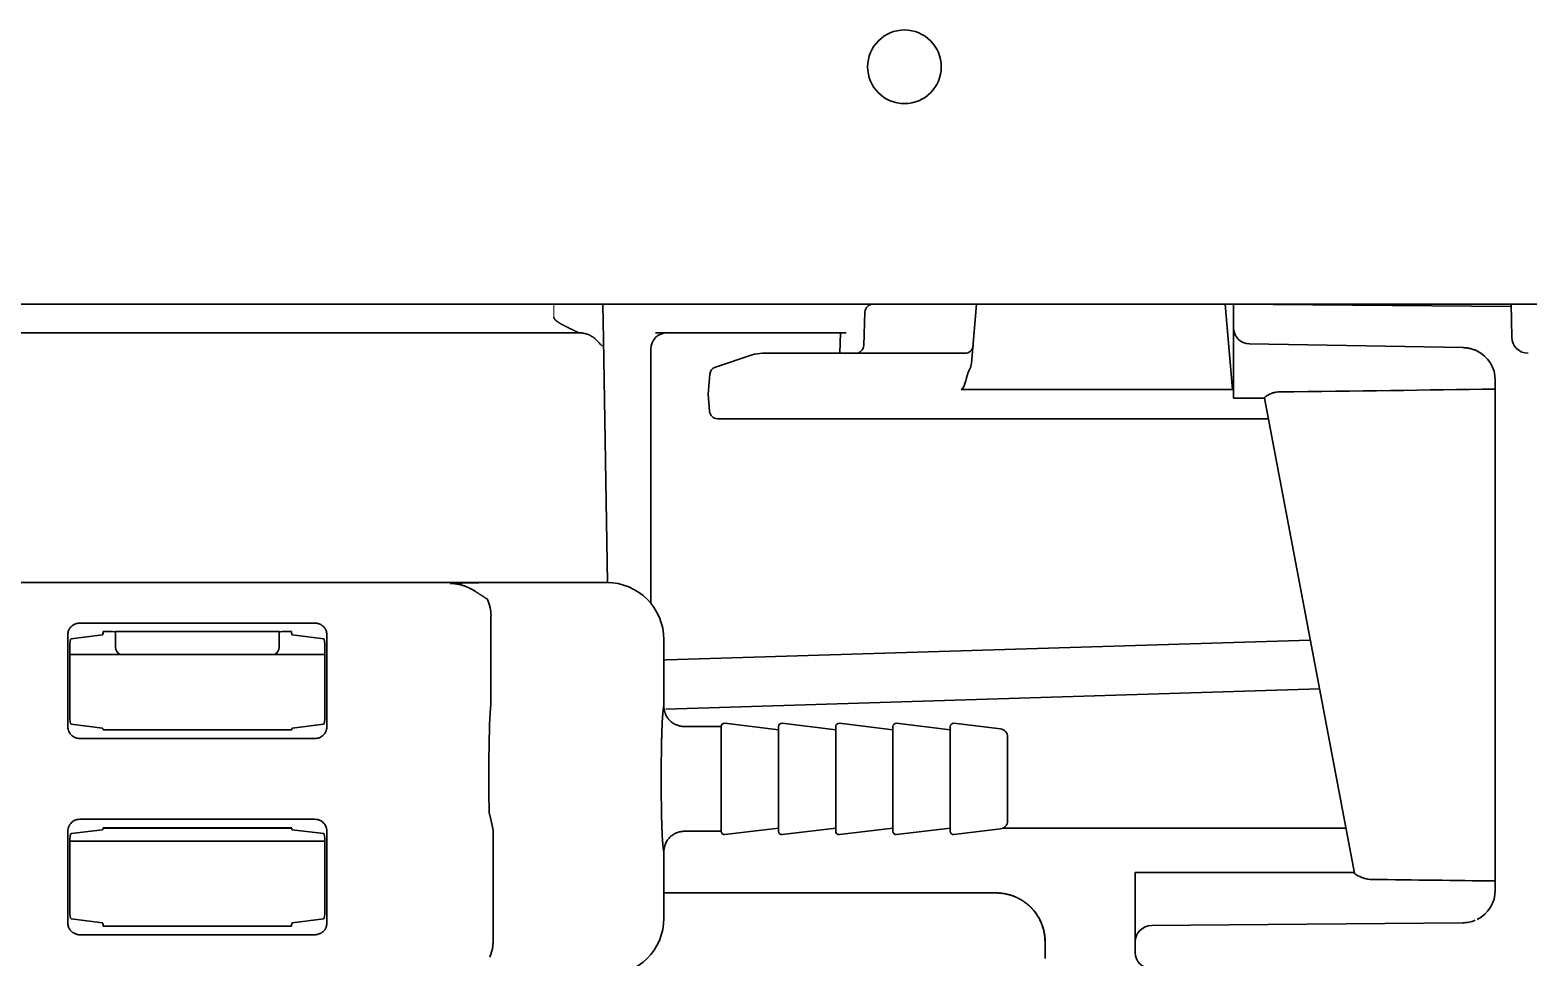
# Model space of a CAD drawing. Extents: x 5819 to 10669, y -850 to 3886.
# Drawn here: x 6519.1 to 6610.7, y 1330.9 to 1387.6 of the extents above; entities that cross this region are included whole.
import ezdxf

# ---------------------------------------------------------------- set-up
doc = ezdxf.new("R2010")
doc.units = 0
doc.header["$LTSCALE"] = 5
doc.layers.add('1', color=7, linetype='CONTINUOUS', true_color=0xffffff)

msp = doc.modelspace()

# ---------------------------------------------------------------- linework, layer by layer
at = {"layer": '1', "color": 7, "linetype": 'Continuous', "lineweight": 35}
for p, q in [((6475.072, 1370.826), (6656.718, 1370.826)), ((6554.177, 1368.69), (6554.14, 1370.809)), ((6570.09, 1368.309), (6570.161, 1370.344)), ((6576.985, 1370.826), (6576.671, 1367.229)), ((6592.617, 1365.611), (6592.16, 1370.826)), ((6592.673, 1370.826), (6609.645, 1370.678)), ((6592.673, 1370.583), (6592.673, 1370.826)), ((6592.673, 1369.397), (6592.673, 1370.583)), ((6596.001, 1370.826), (6596.169, 1370.796)), ((6609.643, 1370.826), (6609.678, 1368.809)), ((6592.673, 1365.076), (6592.673, 1369.363)), ((6552.696, 1369.076), (6507.793, 1369.076)), ((6554.177, 1368.69), (6554.436, 1353.826)), ((6557.369, 1369.076), (6564.631, 1369.076)), ((6565.311, 1369.076), (6566.225, 1369.076)), ((6566.225, 1369.076), (6569.003, 1369.076)), ((6568.667, 1369.076), (6568.623, 1367.826)), ((6593.655, 1368.397), (6606.713, 1368.17)), ((6557.073, 1368.076), (6557.073, 1352.556)), ((6563.265, 1367.723), (6561.019, 1366.975)), ((6563.897, 1367.826), (6568.573, 1367.826)), ((6568.573, 1367.826), (6576.265, 1367.826)), ((6560.573, 1365.326), (6560.679, 1366.544)), ((6608.673, 1335.001), (6608.673, 1366.17)), ((6560.573, 1365.326), (6560.664, 1364.283)), ((6592.617, 1365.611), (6576.031, 1365.611)), ((6592.673, 1365.076), (6594.572, 1365.076)), ((6600.061, 1336.06), (6594.569, 1365.092)), ((6568.573, 1363.826), (6561.162, 1363.826)), ((6594.808, 1363.826), (6568.573, 1363.826)), ((6513.872, 1353.826), (6554.375, 1353.826)), ((6536.528, 1351.349), (6522.217, 1351.349)), ((6547.312, 1351.767), (6547.312, 1347.04)), ((6521.464, 1350.646), (6521.464, 1345.006)), ((6523.58, 1350.621), (6521.653, 1350.382)), ((6523.619, 1350.826), (6523.622, 1350.826)), ((6523.915, 1350.826), (6523.622, 1350.826)), ((6524.373, 1349.876), (6524.373, 1350.826)), ((6524.373, 1350.826), (6534.373, 1350.826)), ((6534.373, 1350.826), (6534.373, 1349.876)), ((6535.124, 1350.826), (6534.831, 1350.826)), ((6535.124, 1350.826), (6535.126, 1350.826)), ((6537.093, 1350.382), (6535.166, 1350.621)), ((6537.282, 1345.006), (6537.282, 1350.646)), ((6557.873, 1346.276), (6557.873, 1350.328)), ((6558.042, 1349.098), (6597.365, 1350.304)), ((6521.584, 1349.882), (6521.584, 1345.671)), ((6521.584, 1349.426), (6537.162, 1349.426)), ((6537.162, 1345.671), (6537.162, 1349.882)), ((6557.873, 1349.078), (6558.042, 1349.098)), ((6558.001, 1346.096), (6597.931, 1347.32)), ((6547.312, 1347.04), (6547.312, 1346.566)), ((6521.653, 1345.171), (6523.58, 1344.931)), ((6535.134, 1344.824), (6523.612, 1344.824)), ((6535.166, 1344.931), (6537.093, 1345.171)), ((6561.373, 1345.026), (6559.124, 1345.026)), ((6561.373, 1345.026), (6561.373, 1338.626)), ((6564.873, 1344.826), (6561.597, 1345.225)), ((6564.873, 1338.626), (6564.873, 1345.026)), ((6568.373, 1344.826), (6565.097, 1345.225)), ((6568.373, 1338.626), (6568.373, 1345.026)), ((6571.873, 1344.826), (6568.597, 1345.225)), ((6571.873, 1338.626), (6571.873, 1345.026)), ((6575.373, 1344.826), (6572.097, 1345.225)), ((6575.373, 1338.626), (6575.373, 1345.026)), ((6578.433, 1344.88), (6575.597, 1345.225)), ((6522.19, 1344.293), (6536.556, 1344.293)), ((6578.873, 1341.826), (6578.873, 1344.383)), ((6578.873, 1339.269), (6578.873, 1341.826)), ((6536.556, 1339.36), (6522.19, 1339.36)), ((6521.464, 1338.646), (6521.464, 1333.006)), ((6523.58, 1338.721), (6521.653, 1338.482)), ((6535.133, 1338.826), (6523.609, 1338.826)), ((6523.613, 1338.829), (6535.134, 1338.829)), ((6537.093, 1338.482), (6535.166, 1338.721)), ((6537.282, 1333.006), (6537.282, 1338.646)), ((6547.448, 1338.673), (6547.448, 1331.992)), ((6559.124, 1338.626), (6561.373, 1338.626)), ((6561.597, 1338.428), (6564.873, 1338.826)), ((6565.097, 1338.428), (6568.373, 1338.826)), ((6568.597, 1338.428), (6571.873, 1338.826)), ((6572.097, 1338.428), (6575.373, 1338.826)), ((6575.597, 1338.428), (6578.433, 1338.773)), ((6599.537, 1338.826), (6578.605, 1338.826)), ((6521.584, 1338.026), (6537.162, 1338.026)), ((6521.584, 1337.982), (6521.584, 1333.771)), ((6537.162, 1333.771), (6537.162, 1337.982)), ((6557.873, 1333.324), (6557.873, 1337.376)), ((6586.673, 1336.111), (6586.673, 1331.87)), ((6600.058, 1336.111), (6586.673, 1336.111)), ((6557.873, 1334.861), (6578.181, 1334.861)), ((6521.653, 1333.271), (6523.58, 1333.031)), ((6523.622, 1332.826), (6523.619, 1332.826)), ((6523.622, 1332.826), (6523.915, 1332.826)), ((6534.373, 1332.826), (6524.373, 1332.826)), ((6534.831, 1332.826), (6535.124, 1332.826)), ((6535.126, 1332.826), (6535.124, 1332.826)), ((6535.166, 1333.031), (6537.093, 1333.271)), ((6587.664, 1332.87), (6606.684, 1333.036)), ((6522.217, 1332.303), (6536.528, 1332.303)), ((6581.173, 1331.861), (6581.173, 1330.861)), ((6586.673, 1331.228), (6586.673, 1331.87))]:
    msp.add_line(p, q, dxfattribs=at)
at = {"layer": '1', "color": 51, "linetype": 'Continuous', "lineweight": 13}
for p, q in [((6551.143, 1370.826), (6551.143, 1370.774)), ((6551.143, 1370.774), (6551.156, 1370.024)), ((6594.693, 1370.826), (6594.695, 1370.808))]:
    msp.add_line(p, q, dxfattribs=at)
at = {"layer": '1', "color": 7, "linetype": 'Continuous', "lineweight": 35}
for centre, radius, start, end in [((6572.573, 1385.326), 2.25, 0, 180), ((6572.573, 1385.326), 2.25, 180, 0), ((6570.66, 1370.326), 0.5, 90, 178), ((6593.673, 1369.397), 1, 180, 269), ((6558.073, 1368.076), 1, 90, 180), ((6610.678, 1368.826), 1, 181, 270), ((6563.897, 1365.826), 2, 90, 108.43495), ((6569.59, 1368.326), 0.5, 270, 358), ((6576.265, 1368.326), 0.5, 270, 355), ((6606.673, 1366.17), 2, 0, 63.93812), ((6561.178, 1366.501), 0.5, 108.43495, 175), ((6561.162, 1364.326), 0.5, 185, 270), ((6561.573, 1345.026), 0.2, 83.06354, 180), ((6565.073, 1345.026), 0.2, 83.06354, 180), ((6568.573, 1345.026), 0.2, 83.06354, 180), ((6572.073, 1345.026), 0.2, 83.06354, 180), ((6575.573, 1345.026), 0.2, 83.06354, 180), ((6578.373, 1344.383), 0.5, 0, 83.06354), ((6578.373, 1339.269), 0.5, 276.93646, 0), ((6561.573, 1338.626), 0.2, 180, 276.93646), ((6565.073, 1338.626), 0.2, 180, 276.93646), ((6568.573, 1338.626), 0.2, 180, 276.93646), ((6572.073, 1338.626), 0.2, 180, 276.93646), ((6575.573, 1338.626), 0.2, 180, 276.93646), ((6606.673, 1335.036), 2, 296.55917, 0), ((6587.673, 1331.87), 1, 90.5, 180), ((6606.673, 1335.036), 2, 270.33089, 292.87334), ((6587.673, 1331.228), 1, 180, 269)]:
    msp.add_arc(centre, radius, start, end, dxfattribs=at)
for centre, major_axis, ratio, start_param, end_param in [((6576.386, 1369.712), (0.36, 4.1), 0.121482, 3.152266, 3.833542), ((6521.263, 1367.326), (-131.19, 0.007), 0.017151, 2.172269, 2.300015), ((6554.371, 1350.324), (2.478, 2.478), 0.998783, 5.498396, 7.067974), ((6544.811, 1351.764), (1.77, 1.77), 0.998783, 5.498396, 5.931656), ((6521.654, 1349.882), (0, 0.5), 0.140541, 0.017453, 1.570796), ((6523.579, 1350.921), (0, 0.3), 0.140541, 3.159046, 4.390211), ((6523.915, 1350.809), (0.5, 0), 0.034921, 0.411993, 1.570796), ((6534.831, 1350.809), (-0.5, 0), 0.034921, -1.570796, -0.411993), ((6535.166, 1350.921), (0, 0.3), 0.140541, 1.892975, 3.124139), ((6537.092, 1349.882), (0, 0.5), 0.140541, 4.712389, 6.265732), ((6524.875, 1349.876), (-0.502, 0), 0.996195, 0, 1.119749), ((6533.871, 1349.876), (0.502, 0), 0.996195, -1.119749, 0), ((6547.373, 1341.826), (0, 5), 0.038413, 0.323811, 1.994895), ((6521.654, 1345.671), (0, 0.5), 0.140541, 1.570796, 3.124139), ((6537.092, 1345.671), (0, 0.5), 0.140541, 3.159046, 4.712389), ((6557.874, 1341.826), (0, 4.45), 0.034921, 0.009806, 0.126024), ((6523.579, 1344.631), (0, 0.3), 0.140541, -0.872368, -0.017453), ((6535.166, 1344.631), (0, 0.3), 0.140541, 0.017453, 0.872366), ((6521.654, 1337.982), (0, 0.5), 0.140541, 0.017453, 1.570796), ((6523.579, 1339.021), (0, 0.3), 0.140541, 3.159046, 4.012739), ((6535.166, 1339.021), (0, 0.3), 0.140541, 2.274072, 3.124139), ((6537.092, 1337.982), (0, 0.5), 0.140541, 4.712389, 6.265732), ((6557.874, 1341.826), (0, 4.45), 0.034921, 3.015567, 3.131792), ((6527.601, 1333.826), (-131.19, 0.007), 0.017151, 4.046225, 4.117408), ((6521.654, 1333.771), (0, 0.5), 0.140541, 1.570796, 3.124139), ((6537.092, 1333.771), (0, 0.5), 0.140541, 3.159046, 4.712389), ((6523.579, 1332.731), (0, 0.3), 0.140541, -1.248618, -0.017453), ((6523.915, 1332.844), (0.5, 0), 0.034921, 4.712389, 5.871192), ((6534.831, 1332.844), (0.5, 0), 0.034921, 3.553586, 4.712389), ((6535.166, 1332.731), (0, 0.3), 0.140541, 0.017453, 1.248618), ((6554.371, 1333.328), (-2.478, 2.478), 0.998783, 2.356803, 3.926382)]:
    msp.add_ellipse(centre, major_axis=major_axis, ratio=ratio, start_param=start_param, end_param=end_param, dxfattribs=at)
for points, degree, knots in [([(6551.156, 1370.024), (6551.156, 1370.02), (6551.157, 1370.013), (6551.158, 1370.003), (6551.161, 1369.992), (6551.164, 1369.981), (6551.168, 1369.969), (6551.173, 1369.958), (6551.179, 1369.945), (6551.187, 1369.932), (6551.195, 1369.919), (6551.206, 1369.905), (6551.218, 1369.89), (6551.231, 1369.874), (6551.246, 1369.859), (6551.263, 1369.843), (6551.281, 1369.827), (6551.3, 1369.81), (6551.321, 1369.794), (6551.344, 1369.776), (6551.368, 1369.759), (6551.394, 1369.741), (6551.422, 1369.723), (6551.452, 1369.704), (6551.483, 1369.684), (6551.516, 1369.665), (6551.551, 1369.644), (6551.587, 1369.624), (6551.625, 1369.603), (6551.664, 1369.581), (6551.705, 1369.559), (6551.746, 1369.537), (6551.789, 1369.514), (6551.833, 1369.491), (6551.878, 1369.468), (6551.923, 1369.445), (6551.969, 1369.422), (6552.015, 1369.398), (6552.062, 1369.375), (6552.108, 1369.351), (6552.155, 1369.328), (6552.201, 1369.305), (6552.247, 1369.282), (6552.293, 1369.26), (6552.337, 1369.238), (6552.378, 1369.218), (6552.416, 1369.2), (6552.45, 1369.184), (6552.481, 1369.169), (6552.51, 1369.156), (6552.536, 1369.144), (6552.559, 1369.134), (6552.58, 1369.124), (6552.598, 1369.116), (6552.615, 1369.109), (6552.63, 1369.103), (6552.643, 1369.097), (6552.654, 1369.093), (6552.664, 1369.089), (6552.672, 1369.085), (6552.679, 1369.083), (6552.684, 1369.08), (6552.689, 1369.079), (6552.692, 1369.078), (6552.694, 1369.077), (6552.696, 1369.076), (6552.696, 1369.076), (6552.696, 1369.076)], 3, [0, 0, 0, 0, 0.015396, 0.030793, 0.046189, 0.061585, 0.076982, 0.092378, 0.107775, 0.123171, 0.138567, 0.153964, 0.16936, 0.184756, 0.200153, 0.215549, 0.230945, 0.246342, 0.261738, 0.277134, 0.292531, 0.307927, 0.323324, 0.33872, 0.354116, 0.369513, 0.384909, 0.400305, 0.415702, 0.431098, 0.446494, 0.461891, 0.477287, 0.492683, 0.50808, 0.523476, 0.538873, 0.554269, 0.569665, 0.585062, 0.600458, 0.615854, 0.631251, 0.646647, 0.662043, 0.67744, 0.692836, 0.708232, 0.723629, 0.739025, 0.754422, 0.769818, 0.785214, 0.800611, 0.816007, 0.831403, 0.8468, 0.862196, 0.877592, 0.892989, 0.908385, 0.923781, 0.939178, 0.954574, 0.969971, 0.985367, 1, 1, 1, 1]), ([(6592.673, 1369.363), (6592.673, 1369.368), (6592.673, 1369.379), (6592.673, 1369.392), (6592.673, 1369.397), (6592.673, 1369.397)], 3, [0, 0, 0, 0, 0.351106, 0.702212, 1, 1, 1, 1]), ([(6592.673, 1369.363), (6592.673, 1369.336), (6592.674, 1369.306), (6592.682, 1369.243), (6592.687, 1369.21), (6592.7, 1369.156), (6592.705, 1369.138), (6592.716, 1369.1), (6592.723, 1369.08), (6592.745, 1369.021), (6592.762, 1368.98), (6592.784, 1368.939)], 3, [0, 0, 0, 0, 0.25, 0.25, 0.5, 0.5, 0.625, 0.625, 0.75, 0.75, 1, 1, 1, 1]), ([(6553.6, 1368.773), (6553.672, 1368.713), (6553.803, 1368.598), (6553.982, 1368.38), (6554.062, 1368.295), (6554.1, 1368.299), (6554.104, 1368.301)], 3, [0, 0, 0, 0, 0.200807, 0.419691, 0.93129, 1, 1, 1, 1]), ([(6564.631, 1369.076), (6564.689, 1369.076), (6564.806, 1369.076), (6564.921, 1369.076), (6565.007, 1369.076), (6565.036, 1369.076), (6565.092, 1369.076), (6565.12, 1369.076), (6565.204, 1369.076), (6565.258, 1369.076), (6565.311, 1369.076)], 3, [0, 0, 0, 0, 0.25, 0.5, 0.5, 0.625, 0.625, 0.75, 0.75, 1, 1, 1, 1]), ([(6606.713, 1368.17), (6606.792, 1368.168), (6606.87, 1368.162), (6606.983, 1368.147), (6607.02, 1368.14), (6607.075, 1368.13), (6607.093, 1368.126), (6607.13, 1368.118), (6607.148, 1368.113), (6607.237, 1368.091), (6607.304, 1368.069), (6607.432, 1368.022), (6607.493, 1367.995), (6607.552, 1367.967)], 3, [0, 0, 0, 0, 0.25, 0.25, 0.375, 0.375, 0.4375, 0.4375, 0.5, 0.5, 0.75, 0.75, 1, 1, 1, 1]), ([(6576.671, 1367.229), (6576.665, 1367.166), (6576.653, 1367.106), (6576.626, 1367.017), (6576.616, 1366.987), (6576.594, 1366.929), (6576.582, 1366.901), (6576.557, 1366.844), (6576.544, 1366.815), (6576.517, 1366.759), (6576.504, 1366.731), (6576.478, 1366.674), (6576.466, 1366.645), (6576.443, 1366.587), (6576.434, 1366.557), (6576.426, 1366.527)], 3, [0, 0, 0, 0, 0.25, 0.25, 0.375, 0.375, 0.5, 0.5, 0.625, 0.625, 0.75, 0.75, 0.875, 0.875, 1, 1, 1, 1]), ([(6595.498, 1365.467), (6595.431, 1365.466), (6595.367, 1365.461), (6595.272, 1365.447), (6595.24, 1365.442), (6595.179, 1365.429), (6595.119, 1365.414), (6595.063, 1365.396), (6595.022, 1365.382), (6595.009, 1365.378), (6594.982, 1365.368), (6594.97, 1365.363), (6594.906, 1365.337), (6594.86, 1365.315), (6594.798, 1365.283), (6594.779, 1365.272), (6594.742, 1365.25), (6594.725, 1365.239), (6594.677, 1365.208), (6594.651, 1365.189), (6594.619, 1365.162), (6594.609, 1365.153), (6594.593, 1365.138), (6594.587, 1365.13), (6594.572, 1365.111), (6594.567, 1365.1), (6594.569, 1365.092)], 3, [0, 0, 0, 0, 0.125, 0.125, 0.1875, 0.1875, 0.25, 0.3125, 0.3125, 0.34375, 0.34375, 0.375, 0.375, 0.5, 0.5, 0.5625, 0.5625, 0.625, 0.625, 0.75, 0.75, 0.8125, 0.8125, 0.875, 0.875, 1, 1, 1, 1]), ([(6544.814, 1353.766), (6544.969, 1353.772), (6545.058, 1353.776), (6545.207, 1353.782), (6545.63, 1353.797), (6545.918, 1353.803), (6546.183, 1353.809), (6546.462, 1353.813), (6546.772, 1353.816), (6547.081, 1353.816)], 2, [0, 0, 0, 0.125, 0.125, 0.25, 0.5, 0.5, 0.75, 0.75, 1, 1, 1]), ([(6547.081, 1352.817), (6547.07, 1352.823), (6547.048, 1352.836), (6547.015, 1352.856), (6546.982, 1352.876), (6546.949, 1352.897), (6546.915, 1352.918), (6546.881, 1352.939), (6546.847, 1352.961), (6546.813, 1352.983), (6546.779, 1353.005), (6546.744, 1353.028), (6546.709, 1353.051), (6546.673, 1353.074), (6546.637, 1353.097), (6546.601, 1353.121), (6546.565, 1353.145), (6546.528, 1353.169), (6546.491, 1353.193), (6546.453, 1353.217), (6546.415, 1353.241), (6546.376, 1353.266), (6546.328, 1353.295), (6546.271, 1353.33), (6546.223, 1353.358), (6546.193, 1353.375), (6546.183, 1353.381), (6546.173, 1353.387), (6546.162, 1353.393), (6546.152, 1353.398), (6546.141, 1353.404), (6546.13, 1353.41), (6546.119, 1353.416), (6546.108, 1353.422), (6546.097, 1353.428), (6546.086, 1353.435), (6546.074, 1353.441), (6546.062, 1353.447), (6546.05, 1353.453), (6546.038, 1353.459), (6546.026, 1353.465), (6546.014, 1353.471), (6546.002, 1353.478), (6545.989, 1353.484), (6545.976, 1353.49), (6545.964, 1353.496), (6545.951, 1353.503), (6545.937, 1353.509), (6545.924, 1353.515), (6545.911, 1353.521), (6545.897, 1353.527), (6545.883, 1353.534), (6545.87, 1353.54), (6545.855, 1353.546), (6545.841, 1353.552), (6545.827, 1353.558), (6545.812, 1353.564), (6545.798, 1353.57), (6545.783, 1353.576), (6545.768, 1353.582), (6545.753, 1353.588), (6545.737, 1353.594), (6545.722, 1353.6), (6545.706, 1353.606), (6545.691, 1353.612), (6545.675, 1353.617), (6545.658, 1353.623), (6545.642, 1353.629), (6545.626, 1353.634), (6545.609, 1353.64), (6545.592, 1353.645), (6545.576, 1353.65), (6545.558, 1353.656), (6545.541, 1353.661), (6545.524, 1353.666), (6545.506, 1353.671), (6545.489, 1353.676), (6545.471, 1353.681), (6545.453, 1353.686), (6545.434, 1353.69), (6545.416, 1353.695), (6545.398, 1353.699), (6545.379, 1353.703), (6545.36, 1353.708), (6545.341, 1353.712), (6545.322, 1353.716), (6545.302, 1353.72), (6545.283, 1353.723), (6545.263, 1353.727), (6545.243, 1353.73), (6545.223, 1353.734), (6545.203, 1353.737), (6545.183, 1353.74), (6545.162, 1353.743), (6545.142, 1353.746), (6545.121, 1353.748), (6545.1, 1353.751), (6545.079, 1353.753), (6545.058, 1353.755), (6545.036, 1353.757), (6545.015, 1353.759), (6544.993, 1353.76), (6544.971, 1353.762), (6544.949, 1353.763), (6544.927, 1353.764), (6544.904, 1353.765), (6544.882, 1353.765), (6544.859, 1353.766), (6544.836, 1353.766), (6544.821, 1353.766), (6544.814, 1353.766)], 3, [0, 0, 0, 0, 0.014899, 0.029973, 0.045222, 0.060648, 0.076251, 0.092031, 0.10799, 0.124128, 0.140446, 0.156945, 0.173628, 0.190494, 0.207546, 0.224786, 0.242216, 0.259837, 0.277652, 0.295663, 0.313873, 0.332285, 0.350901, 0.381608, 0.413263, 0.417906, 0.422604, 0.427356, 0.432164, 0.437026, 0.441943, 0.446915, 0.451941, 0.457021, 0.462156, 0.467345, 0.472588, 0.477886, 0.483238, 0.488643, 0.494103, 0.499616, 0.505184, 0.510805, 0.51648, 0.522208, 0.527991, 0.533827, 0.539716, 0.545659, 0.551655, 0.557705, 0.563808, 0.569964, 0.576174, 0.582437, 0.588753, 0.595122, 0.601545, 0.60802, 0.614549, 0.621131, 0.627766, 0.634454, 0.641195, 0.647989, 0.654836, 0.661737, 0.66869, 0.675696, 0.682756, 0.689868, 0.697034, 0.704253, 0.711525, 0.71885, 0.726228, 0.73366, 0.741144, 0.748683, 0.756274, 0.763919, 0.771617, 0.779369, 0.787175, 0.795034, 0.802946, 0.810913, 0.818934, 0.827008, 0.835137, 0.843319, 0.851556, 0.859847, 0.868193, 0.876593, 0.885048, 0.893558, 0.902122, 0.910742, 0.919417, 0.928147, 0.936933, 0.945774, 0.954671, 0.963624, 0.972634, 0.981699, 0.990821, 1, 1, 1, 1]), ([(6522.217, 1351.349), (6522.176, 1351.35), (6522.137, 1351.346), (6522.078, 1351.337), (6522.059, 1351.334), (6522.022, 1351.325), (6522.004, 1351.321), (6521.951, 1351.305), (6521.917, 1351.292), (6521.868, 1351.269), (6521.852, 1351.261), (6521.82, 1351.244), (6521.805, 1351.236), (6521.76, 1351.207), (6521.732, 1351.187), (6521.69, 1351.152), (6521.677, 1351.14), (6521.651, 1351.114), (6521.638, 1351.1), (6521.613, 1351.072), (6521.601, 1351.057), (6521.579, 1351.026), (6521.568, 1351.01), (6521.548, 1350.977), (6521.538, 1350.959), (6521.52, 1350.923), (6521.512, 1350.904), (6521.505, 1350.884)], 3, [0, 0, 0, 0, 0.125, 0.125, 0.1875, 0.1875, 0.25, 0.25, 0.375, 0.375, 0.4375, 0.4375, 0.5, 0.5, 0.625, 0.625, 0.6875, 0.6875, 0.75, 0.75, 0.8125, 0.8125, 0.875, 0.875, 0.9375, 0.9375, 1, 1, 1, 1]), ([(6537.24, 1350.884), (6537.233, 1350.904), (6537.225, 1350.923), (6537.208, 1350.959), (6537.198, 1350.976), (6537.178, 1351.01), (6537.167, 1351.026), (6537.145, 1351.057), (6537.133, 1351.072), (6537.096, 1351.114), (6537.07, 1351.14), (6537.029, 1351.174), (6537.015, 1351.185), (6536.986, 1351.207), (6536.971, 1351.217), (6536.926, 1351.245), (6536.894, 1351.262), (6536.829, 1351.291), (6536.796, 1351.304), (6536.742, 1351.32), (6536.724, 1351.325), (6536.687, 1351.334), (6536.649, 1351.341), (6536.61, 1351.346), (6536.569, 1351.349), (6536.549, 1351.349), (6536.528, 1351.349)], 3, [0, 0, 0, 0, 0.0625, 0.0625, 0.125, 0.125, 0.1875, 0.1875, 0.25, 0.25, 0.375, 0.375, 0.4375, 0.4375, 0.5, 0.5, 0.625, 0.625, 0.75, 0.75, 0.8125, 0.8125, 0.875, 0.9375, 0.9375, 1, 1, 1, 1]), ([(6557.807, 1337.855), (6557.804, 1337.891), (6557.8, 1337.93), (6557.794, 1338.016), (6557.79, 1338.063), (6557.781, 1338.214), (6557.775, 1338.329), (6557.768, 1338.476), (6557.768, 1338.492), (6557.766, 1338.526), (6557.765, 1338.543), (6557.763, 1338.594), (6557.762, 1338.629), (6557.758, 1338.737), (6557.755, 1338.811), (6557.748, 1339.043), (6557.743, 1339.208), (6557.738, 1339.429), (6557.737, 1339.474), (6557.735, 1339.565), (6557.734, 1339.611), (6557.731, 1339.751), (6557.729, 1339.846), (6557.724, 1340.137), (6557.721, 1340.336), (6557.718, 1340.645), (6557.717, 1340.75), (6557.716, 1340.909), (6557.715, 1340.963), (6557.715, 1341.07), (6557.714, 1341.124), (6557.714, 1341.285), (6557.713, 1341.393), (6557.713, 1341.556), (6557.713, 1341.611), (6557.712, 1341.72), (6557.712, 1341.775), (6557.712, 1342.048), (6557.713, 1342.264), (6557.715, 1342.691), (6557.717, 1342.901), (6557.72, 1343.161), (6557.72, 1343.213), (6557.722, 1343.315), (6557.722, 1343.366), (6557.724, 1343.517), (6557.726, 1343.615), (6557.731, 1343.905), (6557.734, 1344.09), (6557.74, 1344.311), (6557.741, 1344.354), (6557.742, 1344.419), (6557.743, 1344.44), (6557.744, 1344.483), (6557.745, 1344.504), (6557.748, 1344.609), (6557.75, 1344.689), (6557.758, 1344.92), (6557.763, 1345.062), (6557.772, 1345.257), (6557.775, 1345.318), (6557.779, 1345.391), (6557.779, 1345.406), (6557.781, 1345.434), (6557.783, 1345.476), (6557.786, 1345.515), (6557.794, 1345.641), (6557.8, 1345.727), (6557.807, 1345.797)], 3, [0, 0, 0, 0, 0.03125, 0.03125, 0.0625, 0.0625, 0.125, 0.125, 0.132812, 0.132812, 0.140625, 0.140625, 0.15625, 0.15625, 0.1875, 0.1875, 0.25, 0.25, 0.265625, 0.265625, 0.28125, 0.28125, 0.3125, 0.3125, 0.375, 0.375, 0.40625, 0.40625, 0.421875, 0.421875, 0.4375, 0.4375, 0.46875, 0.46875, 0.484375, 0.484375, 0.5, 0.5, 0.5625, 0.5625, 0.625, 0.625, 0.640625, 0.640625, 0.65625, 0.65625, 0.6875, 0.6875, 0.75, 0.75, 0.765625, 0.765625, 0.773437, 0.773437, 0.78125, 0.78125, 0.8125, 0.8125, 0.875, 0.875, 0.90625, 0.90625, 0.914062, 0.914062, 0.921875, 0.9375, 0.9375, 1, 1, 1, 1]), ([(6557.807, 1345.797), (6557.81, 1345.823), (6557.813, 1345.852), (6557.818, 1345.902), (6557.82, 1345.92), (6557.825, 1345.956), (6557.827, 1345.975), (6557.834, 1346.034), (6557.839, 1346.075), (6557.846, 1346.138), (6557.848, 1346.159), (6557.852, 1346.201), (6557.854, 1346.221), (6557.855, 1346.241)], 3, [0, 0, 0, 0, 0.25, 0.25, 0.375, 0.375, 0.5, 0.5, 0.75, 0.75, 0.875, 0.875, 1, 1, 1, 1]), ([(6557.873, 1346.276), (6557.873, 1346.193), (6557.881, 1346.112), (6557.905, 1345.992), (6557.915, 1345.953), (6557.933, 1345.894), (6557.939, 1345.874), (6557.953, 1345.836), (6557.96, 1345.816), (6558, 1345.722), (6558.038, 1345.65), (6558.095, 1345.565), (6558.106, 1345.548), (6558.131, 1345.515), (6558.144, 1345.499), (6558.183, 1345.451), (6558.21, 1345.421), (6558.297, 1345.335), (6558.36, 1345.283), (6558.445, 1345.226), (6558.462, 1345.215), (6558.498, 1345.194), (6558.551, 1345.163), (6558.643, 1345.12), (6558.72, 1345.092), (6558.779, 1345.074), (6558.799, 1345.069), (6558.838, 1345.059), (6558.859, 1345.054), (6558.919, 1345.042), (6558.96, 1345.036), (6559.021, 1345.03), (6559.052, 1345.028), (6559.083, 1345.027), (6559.103, 1345.026), (6559.113, 1345.026), (6559.124, 1345.026)], 3, [0, 0, 0, 0, 0.125, 0.125, 0.1875, 0.1875, 0.21875, 0.21875, 0.25, 0.25, 0.375, 0.375, 0.40625, 0.40625, 0.4375, 0.4375, 0.5, 0.5, 0.625, 0.625, 0.65625, 0.65625, 0.6875, 0.75, 0.8125, 0.8125, 0.84375, 0.84375, 0.875, 0.875, 0.9375, 0.9375, 0.96875, 0.984375, 0.984375, 1, 1, 1, 1]), ([(6521.464, 1345.006), (6521.464, 1344.958), (6521.469, 1344.911), (6521.483, 1344.842), (6521.489, 1344.82), (6521.499, 1344.786), (6521.503, 1344.774), (6521.511, 1344.752), (6521.516, 1344.741), (6521.539, 1344.687), (6521.561, 1344.646), (6521.595, 1344.597), (6521.602, 1344.588), (6521.616, 1344.569), (6521.623, 1344.559), (6521.646, 1344.532), (6521.662, 1344.515), (6521.713, 1344.466), (6521.749, 1344.437), (6521.799, 1344.404), (6521.809, 1344.398), (6521.83, 1344.386), (6521.86, 1344.369), (6521.914, 1344.345), (6521.958, 1344.329), (6522.003, 1344.316), (6522.026, 1344.31), (6522.096, 1344.297), (6522.143, 1344.292), (6522.19, 1344.293)], 3, [0, 0, 0, 0, 0.125, 0.125, 0.1875, 0.1875, 0.21875, 0.21875, 0.25, 0.25, 0.375, 0.375, 0.40625, 0.40625, 0.4375, 0.4375, 0.5, 0.5, 0.625, 0.625, 0.65625, 0.65625, 0.6875, 0.75, 0.8125, 0.8125, 0.875, 0.875, 1, 1, 1, 1]), ([(6536.556, 1344.293), (6536.603, 1344.292), (6536.65, 1344.297), (6536.719, 1344.31), (6536.742, 1344.316), (6536.787, 1344.329), (6536.809, 1344.337), (6536.875, 1344.363), (6536.916, 1344.385), (6536.975, 1344.423), (6536.995, 1344.437), (6537.032, 1344.466), (6537.049, 1344.482), (6537.1, 1344.531), (6537.13, 1344.567), (6537.17, 1344.625), (6537.183, 1344.646), (6537.206, 1344.687), (6537.226, 1344.729), (6537.243, 1344.773), (6537.257, 1344.818), (6537.263, 1344.841), (6537.277, 1344.911), (6537.282, 1344.958), (6537.282, 1345.006)], 3, [0, 0, 0, 0, 0.125, 0.125, 0.1875, 0.1875, 0.25, 0.25, 0.375, 0.375, 0.4375, 0.4375, 0.5, 0.5, 0.625, 0.625, 0.6875, 0.6875, 0.75, 0.8125, 0.8125, 0.875, 0.875, 1, 1, 1, 1]), ([(6522.19, 1339.36), (6522.143, 1339.36), (6522.096, 1339.355), (6522.027, 1339.342), (6522.004, 1339.337), (6521.959, 1339.323), (6521.937, 1339.316), (6521.871, 1339.289), (6521.829, 1339.268), (6521.77, 1339.229), (6521.751, 1339.215), (6521.714, 1339.186), (6521.696, 1339.17), (6521.646, 1339.121), (6521.616, 1339.085), (6521.575, 1339.027), (6521.563, 1339.007), (6521.54, 1338.965), (6521.519, 1338.923), (6521.503, 1338.879), (6521.489, 1338.834), (6521.483, 1338.811), (6521.469, 1338.741), (6521.464, 1338.694), (6521.464, 1338.646)], 3, [0, 0, 0, 0, 0.125, 0.125, 0.1875, 0.1875, 0.25, 0.25, 0.375, 0.375, 0.4375, 0.4375, 0.5, 0.5, 0.625, 0.625, 0.6875, 0.6875, 0.75, 0.8125, 0.8125, 0.875, 0.875, 1, 1, 1, 1]), ([(6537.282, 1338.646), (6537.282, 1338.694), (6537.277, 1338.741), (6537.263, 1338.81), (6537.257, 1338.833), (6537.247, 1338.867), (6537.243, 1338.878), (6537.234, 1338.9), (6537.23, 1338.911), (6537.207, 1338.965), (6537.184, 1339.006), (6537.151, 1339.055), (6537.144, 1339.065), (6537.13, 1339.083), (6537.122, 1339.093), (6537.099, 1339.12), (6537.083, 1339.137), (6537.033, 1339.186), (6536.996, 1339.216), (6536.947, 1339.248), (6536.937, 1339.254), (6536.916, 1339.266), (6536.885, 1339.283), (6536.832, 1339.308), (6536.788, 1339.323), (6536.743, 1339.336), (6536.72, 1339.342), (6536.65, 1339.355), (6536.603, 1339.36), (6536.556, 1339.36)], 3, [0, 0, 0, 0, 0.125, 0.125, 0.1875, 0.1875, 0.21875, 0.21875, 0.25, 0.25, 0.375, 0.375, 0.40625, 0.40625, 0.4375, 0.4375, 0.5, 0.5, 0.625, 0.625, 0.65625, 0.65625, 0.6875, 0.75, 0.8125, 0.8125, 0.875, 0.875, 1, 1, 1, 1]), ([(6547.198, 1339.769), (6547.202, 1339.754), (6547.209, 1339.726), (6547.22, 1339.683), (6547.232, 1339.64), (6547.243, 1339.596), (6547.254, 1339.552), (6547.265, 1339.507), (6547.276, 1339.462), (6547.287, 1339.417), (6547.298, 1339.371), (6547.308, 1339.325), (6547.319, 1339.278), (6547.327, 1339.241), (6547.333, 1339.211), (6547.338, 1339.191), (6547.342, 1339.17), (6547.347, 1339.15), (6547.351, 1339.129), (6547.356, 1339.108), (6547.36, 1339.087), (6547.365, 1339.066), (6547.369, 1339.045), (6547.374, 1339.024), (6547.379, 1339.002), (6547.383, 1338.981), (6547.388, 1338.96), (6547.393, 1338.938), (6547.398, 1338.916), (6547.402, 1338.895), (6547.407, 1338.873), (6547.412, 1338.851), (6547.416, 1338.829), (6547.421, 1338.807), (6547.425, 1338.785), (6547.43, 1338.763), (6547.435, 1338.741), (6547.439, 1338.718), (6547.443, 1338.696), (6547.446, 1338.681), (6547.448, 1338.673)], 3, [0, 0, 0, 0, 0.041436, 0.082971, 0.124598, 0.166309, 0.208099, 0.24996, 0.291886, 0.333869, 0.375902, 0.41798, 0.460094, 0.502238, 0.520581, 0.538989, 0.557459, 0.575993, 0.594591, 0.613253, 0.631979, 0.650769, 0.669623, 0.688541, 0.707524, 0.72657, 0.745681, 0.764857, 0.784097, 0.803402, 0.822771, 0.842205, 0.861703, 0.881266, 0.900894, 0.920586, 0.940342, 0.960164, 0.98005, 1, 1, 1, 1]), ([(6559.124, 1338.626), (6559.113, 1338.626), (6559.103, 1338.626), (6559.083, 1338.625), (6559.052, 1338.624), (6559.021, 1338.622), (6558.96, 1338.616), (6558.919, 1338.61), (6558.859, 1338.598), (6558.838, 1338.593), (6558.799, 1338.583), (6558.779, 1338.578), (6558.72, 1338.56), (6558.643, 1338.532), (6558.551, 1338.489), (6558.498, 1338.459), (6558.462, 1338.437), (6558.445, 1338.426), (6558.36, 1338.369), (6558.297, 1338.318), (6558.21, 1338.231), (6558.183, 1338.201), (6558.144, 1338.153), (6558.131, 1338.137), (6558.106, 1338.104), (6558.095, 1338.087), (6558.038, 1338.002), (6558, 1337.93), (6557.96, 1337.836), (6557.953, 1337.817), (6557.939, 1337.778), (6557.933, 1337.758), (6557.915, 1337.699), (6557.905, 1337.66), (6557.881, 1337.54), (6557.873, 1337.459), (6557.873, 1337.376)], 3, [0, 0, 0, 0, 0.015625, 0.015625, 0.03125, 0.0625, 0.0625, 0.125, 0.125, 0.15625, 0.15625, 0.1875, 0.1875, 0.25, 0.3125, 0.34375, 0.34375, 0.375, 0.375, 0.5, 0.5, 0.5625, 0.5625, 0.59375, 0.59375, 0.625, 0.625, 0.75, 0.75, 0.78125, 0.78125, 0.8125, 0.8125, 0.875, 0.875, 1, 1, 1, 1]), ([(6557.855, 1337.411), (6557.855, 1337.412), (6557.855, 1337.414), (6557.855, 1337.416), (6557.854, 1337.42), (6557.854, 1337.429), (6557.852, 1337.446), (6557.851, 1337.462), (6557.848, 1337.493), (6557.846, 1337.514), (6557.841, 1337.556), (6557.839, 1337.576), (6557.834, 1337.617), (6557.831, 1337.637), (6557.827, 1337.676), (6557.825, 1337.695), (6557.82, 1337.732), (6557.818, 1337.749), (6557.813, 1337.799), (6557.81, 1337.829), (6557.807, 1337.855)], 3, [0, 0, 0, 0, 0.0039, 0.007806, 0.015618, 0.031243, 0.062494, 0.124994, 0.124994, 0.249995, 0.249995, 0.374996, 0.374996, 0.499997, 0.499997, 0.624997, 0.624997, 0.749998, 0.749998, 1, 1, 1, 1]), ([(6600.061, 1336.06), (6600.063, 1336.052), (6600.072, 1336.041), (6600.097, 1336.02), (6600.107, 1336.012), (6600.124, 1336), (6600.13, 1335.995), (6600.144, 1335.987), (6600.151, 1335.982), (6600.187, 1335.959), (6600.222, 1335.939), (6600.273, 1335.913), (6600.283, 1335.908), (6600.304, 1335.897), (6600.337, 1335.881), (6600.395, 1335.855), (6600.446, 1335.834), (6600.499, 1335.813), (6600.526, 1335.803), (6600.611, 1335.773), (6600.67, 1335.755), (6600.762, 1335.732), (6600.794, 1335.725), (6600.859, 1335.712), (6600.893, 1335.706), (6600.993, 1335.692), (6601.062, 1335.686), (6601.132, 1335.685)], 3, [0, 0, 0, 0, 0.125, 0.125, 0.1875, 0.1875, 0.21875, 0.21875, 0.25, 0.25, 0.375, 0.375, 0.40625, 0.40625, 0.4375, 0.5, 0.5625, 0.5625, 0.625, 0.625, 0.75, 0.75, 0.8125, 0.8125, 0.875, 0.875, 1, 1, 1, 1]), ([(6578.312, 1334.858), (6578.32, 1334.857), (6578.338, 1334.857), (6578.364, 1334.855), (6578.391, 1334.853), (6578.418, 1334.851), (6578.445, 1334.849), (6578.473, 1334.846), (6578.501, 1334.843), (6578.529, 1334.84), (6578.558, 1334.836), (6578.587, 1334.832), (6578.616, 1334.828), (6578.645, 1334.824), (6578.675, 1334.819), (6578.705, 1334.813), (6578.736, 1334.808), (6578.766, 1334.802), (6578.797, 1334.795), (6578.828, 1334.789), (6578.859, 1334.781), (6578.891, 1334.774), (6578.923, 1334.766), (6578.955, 1334.757), (6578.987, 1334.748), (6579.02, 1334.739), (6579.052, 1334.729), (6579.085, 1334.719), (6579.119, 1334.708), (6579.152, 1334.697), (6579.185, 1334.685), (6579.219, 1334.673), (6579.253, 1334.66), (6579.287, 1334.647), (6579.321, 1334.633), (6579.355, 1334.618), (6579.39, 1334.603), (6579.424, 1334.588), (6579.459, 1334.571), (6579.494, 1334.555), (6579.529, 1334.537), (6579.563, 1334.519), (6579.598, 1334.501), (6579.633, 1334.482), (6579.668, 1334.462), (6579.703, 1334.441), (6579.738, 1334.42), (6579.773, 1334.398), (6579.808, 1334.376), (6579.843, 1334.353), (6579.878, 1334.329), (6579.913, 1334.305), (6579.948, 1334.28), (6579.983, 1334.254), (6580.017, 1334.227), (6580.052, 1334.2), (6580.086, 1334.172), (6580.12, 1334.143), (6580.154, 1334.114), (6580.188, 1334.084), (6580.222, 1334.053), (6580.255, 1334.021), (6580.288, 1333.989), (6580.321, 1333.956), (6580.353, 1333.922), (6580.386, 1333.887), (6580.417, 1333.852), (6580.527, 1333.726), (6580.686, 1333.513), (6580.856, 1333.215), (6580.969, 1332.958), (6581.04, 1332.751), (6581.081, 1332.6), (6581.103, 1332.505), (6581.115, 1332.446), (6581.124, 1332.403), (6581.131, 1332.359), (6581.139, 1332.314), (6581.145, 1332.268), (6581.151, 1332.221), (6581.157, 1332.173), (6581.162, 1332.123), (6581.166, 1332.073), (6581.169, 1332.021), (6581.171, 1331.969), (6581.173, 1331.915), (6581.173, 1331.879), (6581.173, 1331.861)], 3, [0, 0, 0, 0, 0.005711, 0.011495, 0.017353, 0.023285, 0.02929, 0.035368, 0.04152, 0.047746, 0.054045, 0.060418, 0.066864, 0.073383, 0.079977, 0.086643, 0.093383, 0.100197, 0.107084, 0.114045, 0.12108, 0.128187, 0.135369, 0.142624, 0.149952, 0.157354, 0.16483, 0.172379, 0.180001, 0.187698, 0.195467, 0.20331, 0.211227, 0.219217, 0.227281, 0.235419, 0.243629, 0.251914, 0.260272, 0.268703, 0.277208, 0.285787, 0.294439, 0.303165, 0.311964, 0.320836, 0.329783, 0.338803, 0.347896, 0.357063, 0.366303, 0.375617, 0.385005, 0.394466, 0.404, 0.413608, 0.42329, 0.433045, 0.442874, 0.452776, 0.462752, 0.472802, 0.482925, 0.493121, 0.503391, 0.513735, 0.524152, 0.534643, 0.623108, 0.698011, 0.759344, 0.807101, 0.841277, 0.861867, 0.871179, 0.880709, 0.890458, 0.900427, 0.910614, 0.921021, 0.931646, 0.942491, 0.953555, 0.964837, 0.976339, 0.98806, 1, 1, 1, 1]), ([(6581.161, 1331.884), (6581.161, 1331.893), (6581.161, 1331.912), (6581.16, 1331.941), (6581.159, 1331.971), (6581.158, 1332.002), (6581.156, 1332.034), (6581.154, 1332.068), (6581.151, 1332.103), (6581.148, 1332.139), (6581.144, 1332.177), (6581.14, 1332.216), (6581.135, 1332.256), (6581.129, 1332.297), (6581.123, 1332.34), (6581.115, 1332.384), (6581.107, 1332.43), (6581.091, 1332.509), (6581.066, 1332.616), (6581.031, 1332.742), (6580.996, 1332.847), (6580.966, 1332.93), (6580.941, 1332.994), (6580.918, 1333.049), (6580.894, 1333.102), (6580.867, 1333.161), (6580.838, 1333.22), (6580.808, 1333.278), (6580.776, 1333.335), (6580.743, 1333.393), (6580.709, 1333.449), (6580.674, 1333.505), (6580.637, 1333.56), (6580.599, 1333.614), (6580.559, 1333.668), (6580.519, 1333.721), (6580.477, 1333.773), (6580.434, 1333.824), (6580.389, 1333.874), (6580.344, 1333.923), (6580.297, 1333.971), (6580.25, 1334.018), (6580.201, 1334.064), (6580.152, 1334.109), (6580.101, 1334.153), (6580.05, 1334.195), (6579.998, 1334.237), (6579.945, 1334.277), (6579.891, 1334.316), (6579.837, 1334.353), (6579.79, 1334.384), (6579.749, 1334.41), (6579.714, 1334.432), (6579.676, 1334.454), (6579.635, 1334.478), (6579.591, 1334.502), (6579.543, 1334.527), (6579.493, 1334.553), (6579.439, 1334.579), (6579.382, 1334.605), (6579.321, 1334.631), (6579.239, 1334.664), (6579.14, 1334.7), (6579.031, 1334.735), (6578.937, 1334.761), (6578.86, 1334.781), (6578.798, 1334.795), (6578.752, 1334.804), (6578.716, 1334.811), (6578.686, 1334.816), (6578.655, 1334.822), (6578.625, 1334.826), (6578.595, 1334.831), (6578.565, 1334.835), (6578.536, 1334.839), (6578.507, 1334.842), (6578.478, 1334.845), (6578.449, 1334.848), (6578.421, 1334.851), (6578.393, 1334.853), (6578.366, 1334.855), (6578.339, 1334.856), (6578.321, 1334.857), (6578.312, 1334.858)], 3, [0, 0, 0, 0, 0.006046, 0.012363, 0.018955, 0.025824, 0.032973, 0.040405, 0.048123, 0.056131, 0.06443, 0.073025, 0.081918, 0.091113, 0.100612, 0.110419, 0.120536, 0.130967, 0.164023, 0.19279, 0.217083, 0.236764, 0.251727, 0.2619, 0.276129, 0.290414, 0.30475, 0.319136, 0.333569, 0.348044, 0.362558, 0.377109, 0.391693, 0.406307, 0.420946, 0.435608, 0.450288, 0.464984, 0.479691, 0.494406, 0.509126, 0.523846, 0.538531, 0.553213, 0.567888, 0.582554, 0.597206, 0.611842, 0.626458, 0.641052, 0.655618, 0.663935, 0.672961, 0.682692, 0.693122, 0.704246, 0.716059, 0.728551, 0.741716, 0.755543, 0.770022, 0.78514, 0.814254, 0.839447, 0.860804, 0.878407, 0.89233, 0.902636, 0.909374, 0.916327, 0.923205, 0.930006, 0.936732, 0.943384, 0.949961, 0.956466, 0.962898, 0.969258, 0.975546, 0.981764, 0.987912, 0.99399, 1, 1, 1, 1]), ([(6521.505, 1332.768), (6521.513, 1332.748), (6521.521, 1332.729), (6521.538, 1332.693), (6521.547, 1332.676), (6521.568, 1332.642), (6521.578, 1332.626), (6521.601, 1332.595), (6521.613, 1332.58), (6521.65, 1332.538), (6521.676, 1332.513), (6521.717, 1332.478), (6521.731, 1332.467), (6521.76, 1332.446), (6521.775, 1332.436), (6521.82, 1332.407), (6521.851, 1332.39), (6521.916, 1332.361), (6521.95, 1332.348), (6522.004, 1332.332), (6522.022, 1332.327), (6522.059, 1332.318), (6522.097, 1332.311), (6522.136, 1332.307), (6522.176, 1332.304), (6522.197, 1332.303), (6522.217, 1332.303)], 3, [0, 0, 0, 0, 0.0625, 0.0625, 0.125, 0.125, 0.1875, 0.1875, 0.25, 0.25, 0.375, 0.375, 0.4375, 0.4375, 0.5, 0.5, 0.625, 0.625, 0.75, 0.75, 0.8125, 0.8125, 0.875, 0.9375, 0.9375, 1, 1, 1, 1]), ([(6536.528, 1332.303), (6536.569, 1332.303), (6536.609, 1332.306), (6536.667, 1332.315), (6536.686, 1332.318), (6536.724, 1332.327), (6536.742, 1332.332), (6536.795, 1332.348), (6536.829, 1332.361), (6536.878, 1332.383), (6536.894, 1332.391), (6536.925, 1332.408), (6536.941, 1332.417), (6536.986, 1332.445), (6537.014, 1332.466), (6537.055, 1332.5), (6537.069, 1332.513), (6537.095, 1332.538), (6537.108, 1332.552), (6537.132, 1332.58), (6537.144, 1332.595), (6537.167, 1332.626), (6537.178, 1332.642), (6537.198, 1332.675), (6537.208, 1332.693), (6537.225, 1332.73), (6537.233, 1332.749), (6537.24, 1332.768)], 3, [0, 0, 0, 0, 0.125, 0.125, 0.1875, 0.1875, 0.25, 0.25, 0.375, 0.375, 0.4375, 0.4375, 0.5, 0.5, 0.625, 0.625, 0.6875, 0.6875, 0.75, 0.75, 0.8125, 0.8125, 0.875, 0.875, 0.9375, 0.9375, 1, 1, 1, 1]), ([(6547.448, 1331.992), (6547.448, 1331.902), (6547.443, 1331.812), (6547.43, 1331.677), (6547.425, 1331.632), (6547.412, 1331.543), (6547.404, 1331.499), (6547.379, 1331.367), (6547.358, 1331.28), (6547.307, 1331.111), (6547.278, 1331.027), (6547.245, 1330.946)], 3, [0, 0, 0, 0, 0.25, 0.25, 0.375, 0.375, 0.5, 0.5, 0.75, 0.75, 1, 1, 1, 1])]:
    msp.add_open_spline(points, degree=degree, knots=knots, dxfattribs=at)
msp.add_rational_spline([(6552.696, 1369.076), (6553.018, 1369.076), (6553.333, 1368.976), (6553.603, 1368.771)], [1.17135151306, 1.07582232885, 1.02023658404, 1.00459427861], degree=3, dxfattribs=at)
for points in [[(6521.505, 1350.884), (6521.492, 1350.846), (6521.471, 1350.768), (6521.464, 1350.687), (6521.464, 1350.646)], [(6537.282, 1350.646), (6537.282, 1350.687), (6537.275, 1350.768), (6537.254, 1350.846), (6537.24, 1350.884)], [(6578.184, 1334.861), (6578.227, 1334.861), (6578.269, 1334.86), (6578.312, 1334.858)], [(6521.464, 1333.006), (6521.464, 1332.965), (6521.471, 1332.885), (6521.492, 1332.806), (6521.505, 1332.768)], [(6537.24, 1332.768), (6537.254, 1332.806), (6537.275, 1332.885), (6537.282, 1332.965), (6537.282, 1333.006)], [(6581.173, 1331.861), (6581.173, 1331.869), (6581.169, 1331.876), (6581.161, 1331.884)]]:
    msp.add_open_spline(points, degree=3, dxfattribs=at)

doc.saveas('drawing.dxf')
